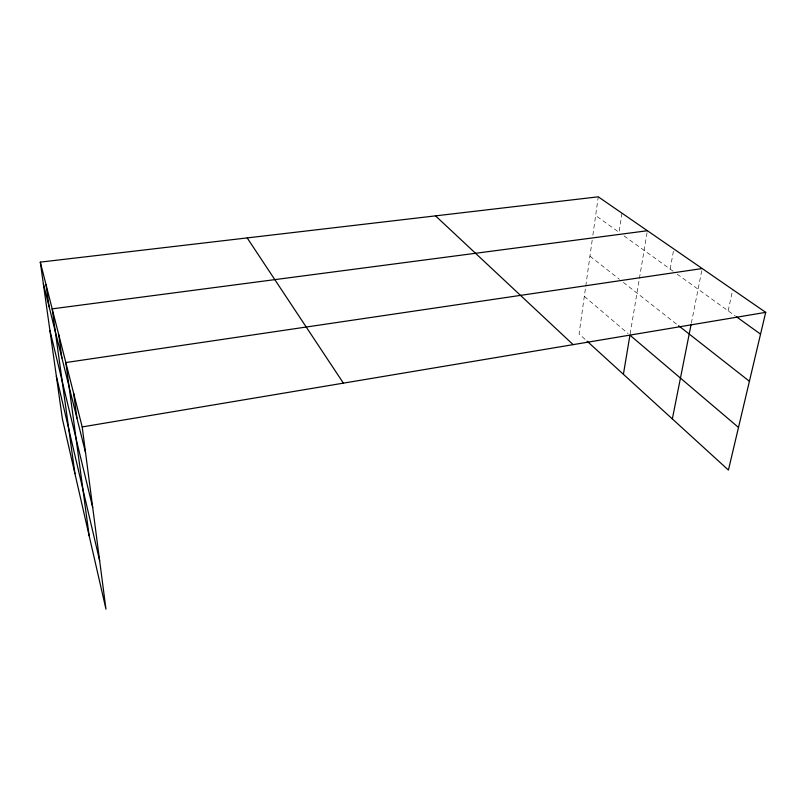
<?xml version="1.0" encoding="UTF-8"?>
<svg xmlns="http://www.w3.org/2000/svg" width="806" height="806" viewBox="0 0 806 806"><rect width="100%" height="100%" fill="white"/><g stroke="black" fill="none" stroke-linecap="round" stroke-linejoin="round"><path stroke-width="0.6" stroke-dasharray="4.03 3.02" d="M592.188 240.148L579.071 333.885L586.224 340.404M592.873 235.211L598.254 196.815M621.98 213.197L619.058 232.34L595.634 215.484M630.141 333.926L639.218 279.642M639.42 278.423L647.389 230.728M670.159 269.103L673.826 248.963M691.367 323.125L702.197 268.539M728.15 310.824L732.735 289.616M624.066 235.936L673.151 271.249M677.141 274.121L735.233 315.922M589.942 256.167L619.482 279.339M623.37 282.392L677.624 324.959M584.32 296.386L628.055 333.563"/><path stroke-width="1.21" d="M623.401 374.296L629.939 335.165L738.498 427.432M672.345 418.929L691.125 324.344M40.3 262.131L82.192 426.928L105.969 609.185L62.354 418.727L40.3 262.131L598.254 196.815L765.7 312.355L728.423 470.059L587.121 341.22M82.192 426.928L765.7 312.355M702.197 268.539L65.83 362.549L89.174 535.859M647.389 230.728L52.178 308.859L74.938 473.656M736.251 316.647L760.552 334.137M678.592 325.715L749.409 381.268M435.542 215.867L573.137 344.636M247.18 237.911L343.386 383.142M43.343 283.712L85.537 452.559M49.922 330.45L92.7 507.508M56.38 376.311L99.632 560.664M45.992 284.538L49.095 306.733M58.707 334.54L61.911 358.035M73.618 393.207L76.923 418.102"/></g></svg>
